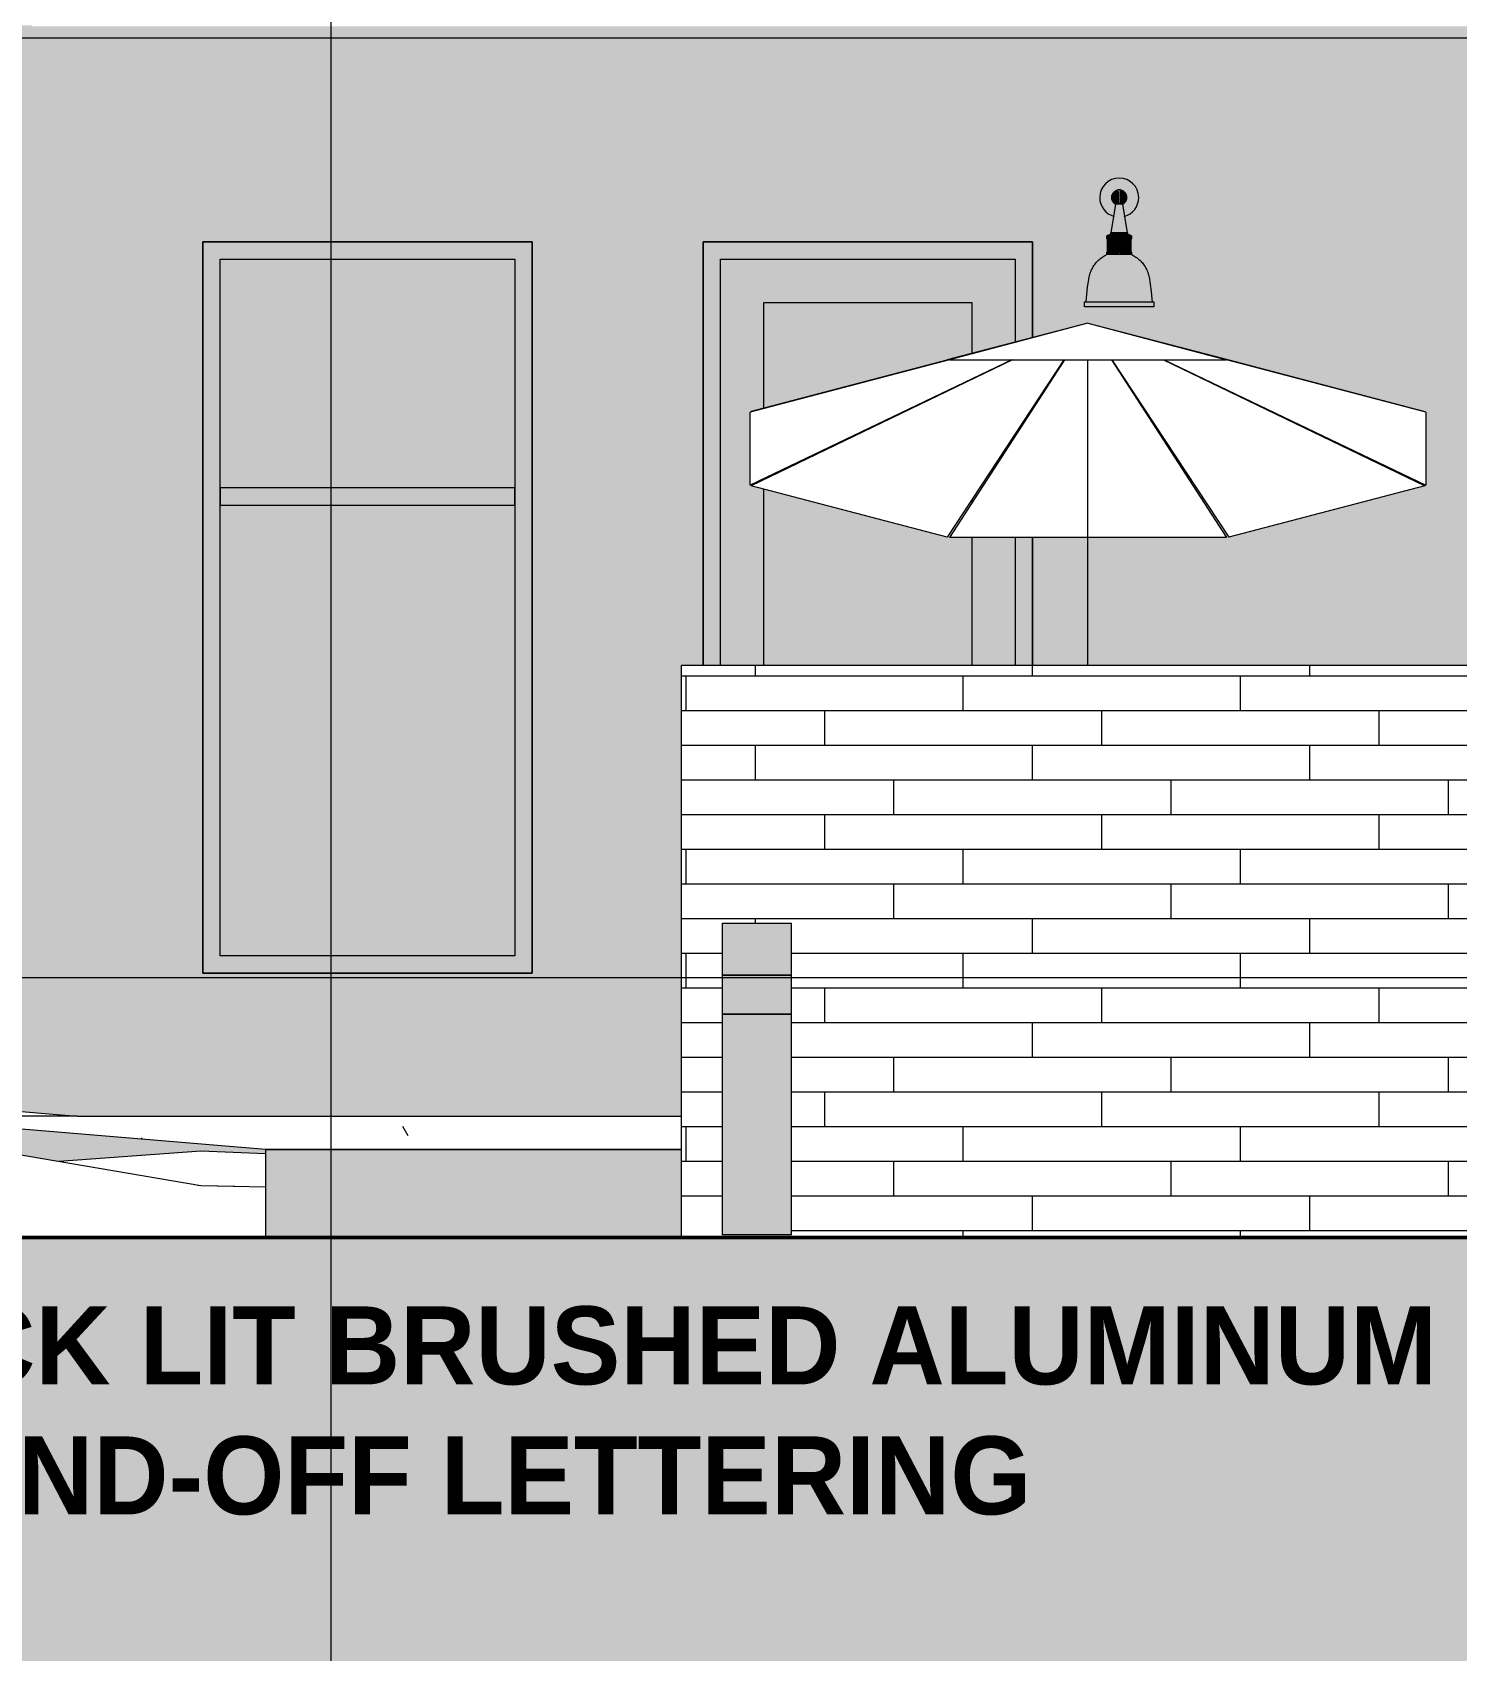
# Model space of a CAD drawing. Header units: inches. Extents: x 1750 to 8392, y -264 to 660.
# Drawn here: x 5916.8 to 6081.2, y -77.7 to 109.1 of the extents above; entities that cross this region are included whole.
import ezdxf

# ---------------------------------------------------------------- set-up
doc = ezdxf.new("R2010")
doc.units = ezdxf.units.IN
doc.header["$MEASUREMENT"] = 0
doc.linetypes.add('Grid Line 1_2_', pattern=[0.875, 0.5, -0.125, 0.125, -0.125])
for name, color, linetype, lineweight in [('0-4', 50, 'Continuous', 5), ('A-CLNG-1', 13, 'Continuous', 5), ('A-CLNG-2', 13, 'Continuous', 9), ('A-FLOR-LEVL-1', 51, 'Grid Line 1_2_', 9), ('A-GLAZ-1', 151, 'Continuous', 9), ('A-WALL-2', 113, 'Continuous', 9), ('A-WALL-PATT-1', 111, 'Continuous', 9), ('C-BLDG-PADS-1', 254, 'Continuous', 5), ('C-BLDG-PADS-2', 7, 'Continuous', 9), ('C-TOPO', 7, 'Continuous', 9), ('C-TOPO-1', 250, 'Continuous', 50), ('E-LITE-EQPM', 33, 'Continuous', 9), ('G-ANNO-SYMB-2', 111, 'Continuous', 9), ('G-ANNO-TEXT', 231, 'Continuous', 9), ('G-IMPT', 8, 'Continuous', 9), ('I-FURN', 30, 'Continuous', 9), ('S-BEAM', 12, 'Continuous', 9)]:
    doc.layers.add(name, color=color, linetype=linetype, lineweight=lineweight)
doc.styles.add('Century Gothic_B', font='GOTHICB.TTF', dxfattribs={"height": 9})
pattern_1 = [(0, (6128.2896, -29.2), (0, 4), []), (90, (6128.29, -29.2), (-8, 8), [4, -28]), (90, (6144.29, -25.2), (-8, 8), [4, -28])]
pattern_2 = [(0, (12, 0), (30.72, 7.68), [1.267, -21.773, 1.267, -21.773, -122.88]), (0, (12, 0), (30.72, 7.68), [-46.08, 1.267, -44.813, 1.267, -21.773, -53.76]), (0, (12, 0), (30.72, 7.68), [-115.2, 1.267, -14.093, 1.267, -37.133]), (120, (23.52, 3.84), (-22.011075, 22.7643004), [1.267, -21.773, 1.267, -21.773, -122.88]), (120, (23.52, 3.84), (-22.011075, 22.7643004), [-46.08, 1.267, -44.813, 1.267, -21.773, -53.76]), (120, (23.52, 3.84), (-22.011075, 22.7643004), [-115.2, 1.267, -14.093, 1.267, -37.133]), (240, (27.36, 19.2), (-8.708925, -30.4443004), [1.267, -21.773, 1.267, -21.773, -122.88]), (240, (27.36, 19.2), (-8.708925, -30.4443004), [-46.08, 1.267, -44.813, 1.267, -21.773, -53.76]), (240, (27.36, 19.2), (-8.708925, -30.4443004), [-115.2, 1.267, -14.093, 1.267, -37.133])]

# ---------------------------------------------------------------- blocks, each defined once
blk = doc.blocks.new('CTR  - Topography_rvt-2-BUILDING ELEVATION - NORTH')
at = {"layer": 'C-BLDG-PADS-1'}
h = blk.add_hatch(color=256, dxfattribs=at)
h.paths.add_polyline_path([(-11084.93, -21.22), (-11068.59, -20), (-11061.11, -20.3), (-11061.11, -19.81), (-11123.99, -14.58), (-11089.66, -20.42)], flags=0)
h.paths.add_polyline_path([(-11171.57, -10.61), (-11286.42, -1.05), (-11286.42, -3.43), (-11200.11, -9), (-11176.01, -10.36)], flags=0)
h.paths.add_polyline_path([(-11298.99, -3.96), (-11295.09, -2), (-11294.42, -2.2), (-11294.42, -0.38), (-11299.01, 0), (-11298.99, -3.95)], flags=0)
blk.add_hatch(color=256, dxfattribs=at).paths.add_polyline_path([(-11033.06, -30), (-11013.11, -30), (-11013.11, -19.84), (-11061.11, -19.84), (-11061.11, -30)], flags=0)
at = {"layer": 'C-TOPO'}
h = blk.add_hatch(dxfattribs=at)
h.set_pattern_fill('FP_53', color=256, style=0, pattern_type=2)
h.set_pattern_definition([(0, (12, 0), (24, 24), [24, -24]), (0, (12, 9), (24, 24), [24, -24]), (0, (12, 18), (24, 24), [24, -24]), (90, (15, 21), (-24, 24), [24, -24]), (90, (24, 21), (-24, 24), [24, -24]), (90, (33, 21), (-24, 24), [24, -24])])
h.paths.add_polyline_path([(-12266.32, -206.56), (-9756.5, -206.56), (-9756.5, -5.97), (-9850.93, -12.8), (-9884.03, -18), (-9993.08, -25.01), (-10043.15, -28.41), (-10085.62, -27.08), (-10085.62, -27.08), (-10090.52, -26.93), (-10093.89, -27.25), (-10098.38, -27.25), (-10127.62, -30), (-10150.81, -29.98), (-10171.39, -29.95), (-10408.3, -27.43), (-10466.25, -27.56), (-10486.95, -27.6), (-10517.54, -27.24), (-10526.34, -27.22), (-10534.89, -27.12), (-10585.35, -27.54), (-10642.59, -27.26), (-10678.15, -26.98), (-10823.04, -29.95), (-10880.28, -30), (-12280.07, -30), (-12280.07, -206.56), (-12266.59, -206.56)], flags=0)
at = {"layer": 'C-BLDG-PADS-2'}
for p, q in [((-11123.99, -14.58), (-11061.11, -19.81)), ((-11061.11, -19.84), (-11013.11, -19.84)), ((-11061.11, -19.84), (-11061.11, -20.3)), ((-11013.11, -19.84), (-11061.11, -19.84)), ((-11061.11, -26.14), (-11061.11, -30)), ((-11013.11, -30), (-11013.11, -27.16))]:
    blk.add_line(p, q, dxfattribs=at)
at = {"layer": 'C-TOPO'}
for p, q in [((-11135.19, -12.67), (-11068.59, -24)), ((-11084.93, -21.22), (-11068.59, -20)), ((-11068.59, -20), (-11061.11, -20.3)), ((-11061.11, -20.3), (-11061.11, -24.17)), ((-11068.93, -23.96), (-11068.59, -24)), ((-11068.59, -24), (-11064.65, -24.1)), ((-11068.59, -24), (-11061.11, -24.17)), ((-11061.11, -24.17), (-11061.11, -26.14)), ((-11081.58, -30), (-11098.84, -30)), ((-11061.83, -30), (-11081.58, -30)), ((-11061.83, -30), (-11033.06, -30)), ((-11033.06, -30), (-10939.4, -30)), ((-10857.56, -30), (-10939.4, -30))]:
    blk.add_line(p, q, dxfattribs=at)
at = {"layer": 'C-TOPO-1'}
for p, q in [((-11081.58, -30), (-11098.84, -30)), ((-11061.83, -30), (-11081.58, -30)), ((-11033.06, -30), (-11061.83, -30)), ((-10939.4, -30), (-11033.06, -30)), ((-10857.56, -30), (-10939.4, -30))]:
    blk.add_line(p, q, dxfattribs=at)
blk = doc.blocks.new('CTR - 1st Phase - Common Walls_rvt-2-BUILDING ELEVATION - NORTH')
at = {"layer": 'A-FLOR-LEVL-1'}
for p, q in [((-12376.81, 0), (-9659.78, 0)), ((-12376.81, -30), (-9659.78, -30))]:
    blk.add_line(p, q, dxfattribs=at)
blk = doc.blocks.new('CTR - 1st Phase -Stairs _ Elevators_rvt-2-BUILDING ELEVATION - NORTH')
at = {"layer": 'A-FLOR-LEVL-1'}
for p, q in [((-12376.81, 0), (-9659.78, 0)), ((-12376.81, -30), (-9659.78, -30))]:
    blk.add_line(p, q, dxfattribs=at)
blk = doc.blocks.new('Outdoor Table01 - 02ZUTB01_dwg-V36-BUILDING ELEVATION - NORTH')
at = {"layer": 'G-IMPT'}
for p, q in [((-12157.79, 75.5), (-12196.68, 65.31)), ((-12157.79, 75.5), (-12174.05, 71.26)), ((-12157.79, 75.5), (-12173.79, 71.29)), ((-12157.79, 75.5), (-12141.79, 71.29)), ((-12157.79, 75.5), (-12118.9, 65.31)), ((-12157.79, 75.5), (-12141.53, 71.26)), ((-12196.79, 65.24), (-12173.79, 71.29)), ((-12166.58, 71.29), (-12196.79, 56.82)), ((-12166.52, 71.29), (-12196.68, 56.75)), ((-12174.05, 71.26), (-12196.68, 65.31)), ((-12160.56, 71.29), (-12174.05, 50.8)), ((-12160.51, 71.29), (-12173.79, 50.77)), ((-12141.79, 71.29), (-12173.79, 71.29)), ((-12157.79, 49.5), (-12157.79, 71.29)), ((-12157.79, 49.5), (-12157.79, 71.29)), ((-12155.07, 71.29), (-12141.79, 50.77)), ((-12155.02, 71.29), (-12141.53, 50.8)), ((-12149.06, 71.29), (-12118.9, 56.75)), ((-12149, 71.29), (-12118.79, 56.82)), ((-12141.79, 71.29), (-12118.79, 65.24)), ((-12118.9, 65.31), (-12141.53, 71.26)), ((-12196.79, 65.24), (-12196.79, 56.82)), ((-12118.79, 56.82), (-12118.79, 65.24)), ((-12196.68, 56.75), (-12174.05, 50.8)), ((-12141.53, 50.8), (-12118.9, 56.75)), ((-12173.79, 50.77), (-12141.79, 50.77)), ((-12157.79, 36), (-12157.79, 49.5)), ((-12157.79, 36), (-12157.79, 49.5))]:
    blk.add_line(p, q, dxfattribs=at)
blk = doc.blocks.new('Outdoor Table01 - Outdoor Table01-2525492-BUILDING ELEVATION - NORTH')
at = {"extrusion": (0, 0, -1), "zscale": -1}
blk.add_blockref('Outdoor Table01 - 02ZUTB01_dwg-V36-BUILDING ELEVATION - NORTH', (22189.58, 0), dxfattribs=at)
blk = doc.blocks.new('_THE_ WINDOW _ DOOR - Window - 1st Floor-V39-BUILDING ELEVATION - NORTH')
at = {"layer": 'A-GLAZ-1'}
h = blk.add_hatch(color=256, dxfattribs=at)
h.paths.add_polyline_path([(-10281.01, 0.5), (-10242.99, 0.5), (-10242.99, 84.88), (-10281.01, 84.88), (-10281.01, 68.53)], flags=0)
h.paths.add_polyline_path([(-10244.99, 2.5), (-10279.01, 2.5), (-10279.01, 82.88), (-10244.99, 82.88), (-10244.99, 68.53)], flags=0)
h = blk.add_hatch(color=256, dxfattribs=at)
h.paths.add_polyline_path([(-10279.01, 2.5), (-10244.99, 2.5), (-10244.99, 54.5), (-10279.01, 54.5), (-10279.01, 36.53)], flags=0)
h.paths.add_polyline_path([(-10271.36, 56.5), (-10244.99, 56.5), (-10244.99, 82.88), (-10279.01, 82.88), (-10279.01, 56.5)], flags=0)
blk.add_hatch(color=256, dxfattribs=at).paths.add_polyline_path([(-10244.99, 54.5), (-10244.99, 56.5), (-10279.01, 56.5), (-10279.01, 54.5), (-10250.64, 54.5)], flags=0)
for p, q in [((-10242.99, 84.88), (-10281.01, 84.88)), ((-10281.01, 84.88), (-10281.01, 0.5)), ((-10242.99, 0.5), (-10242.99, 84.88)), ((-10279.01, 2.5), (-10279.01, 82.88)), ((-10279.01, 82.88), (-10244.99, 82.88)), ((-10244.99, 82.88), (-10244.99, 2.5)), ((-10279.01, 56.5), (-10279.01, 54.5)), ((-10244.99, 56.5), (-10279.01, 56.5)), ((-10244.99, 54.5), (-10244.99, 56.5)), ((-10279.01, 54.5), (-10244.99, 54.5)), ((-10244.99, 2.5), (-10279.01, 2.5)), ((-10281.01, 0.5), (-10242.99, 0.5))]:
    blk.add_line(p, q, dxfattribs=at)
blk = doc.blocks.new('Pathway_Cooper_McGraw-Edison _BSC-BRC_Round - Pathway_Cooper_McGraw-Edison _BSC-BRC_Round-V48-BUILDING ELEVATION - NORTH')
at = {"layer": 'E-LITE-EQPM'}
for points in [[(-12122.18, 0.28), (-12121.15, 0.28), (-12121.15, 6.28), (-12125.15, 6.28), (-12125.15, 0.28), (-12122.35, 0.28)], [(-12120.11, 0.28), (-12117.15, 0.28), (-12117.15, 6.28), (-12121.15, 6.28), (-12121.15, 0.28)], [(-12125.15, -4.22), (-12121.15, -4.22), (-12121.15, 0.28), (-12125.15, 0.28), (-12125.15, -0.24)], [(-12117.68, -4.22), (-12117.15, -4.22), (-12117.15, 0.28), (-12121.15, 0.28), (-12121.15, -4.22), (-12118.32, -4.22)], [(-12125.15, -29.72), (-12121.15, -29.72), (-12121.15, -4.22), (-12125.15, -4.22), (-12125.15, -23.17)], [(-12117.15, -29.72), (-12117.15, -4.22), (-12121.15, -4.22), (-12121.15, -29.72), (-12117.28, -29.72)]]:
    blk.add_hatch(color=256, dxfattribs=at).paths.add_polyline_path(points, flags=0)
for p, q in [((-12125.15, 6.28), (-12125.15, 0.28)), ((-12125.15, 6.28), (-12121.15, 6.28)), ((-12121.15, 6.28), (-12117.15, 6.28)), ((-12117.15, 0.28), (-12117.15, 6.28)), ((-12121.15, 0.28), (-12125.15, 0.28)), ((-12125.15, 0.28), (-12125.15, -4.22)), ((-12125.15, 0.28), (-12121.15, 0.28)), ((-12117.15, 0.28), (-12121.15, 0.28)), ((-12121.15, 0.28), (-12117.15, 0.28)), ((-12117.15, -4.22), (-12117.15, 0.28)), ((-12121.15, -4.22), (-12125.15, -4.22)), ((-12125.15, -4.22), (-12125.15, -29.72)), ((-12125.15, -4.22), (-12121.15, -4.22)), ((-12117.15, -4.22), (-12121.15, -4.22)), ((-12121.15, -4.22), (-12117.15, -4.22)), ((-12117.15, -29.72), (-12117.15, -4.22)), ((-12121.15, -29.72), (-12125.15, -29.72)), ((-12117.15, -29.72), (-12121.15, -29.72))]:
    blk.add_line(p, q, dxfattribs=at)
blk = doc.blocks.new('VISA-OW2400-02-SASS - OW2400-L30K-MVOLT-2031435-BUILDING ELEVATION - NORTH')
at = {"layer": 'E-LITE-EQPM'}
h = blk.add_hatch(color=256, dxfattribs=at)
h.paths.add_polyline_path([(-10214.5, 90.79), (-10214.37, 90.73), (-10214.34, 90.77), (-10214.5, 90.79)], flags=0)
h.paths.add_polyline_path([(-10214.99, 87.83), (-10214.79, 89.24), (-10215.13, 89.55), (-10215.17, 89.68), (-10215.19, 89.69), (-10215.24, 90.05), (-10215.14, 90.32), (-10215.13, 90.38), (-10215.12, 90.44), (-10214.82, 90.73), (-10214.72, 90.75), (-10214.56, 90.84), (-10214.55, 90.79), (-10214.5, 90.79), (-10214.44, 90.84), (-10214.39, 90.79), (-10214.31, 90.85), (-10214.1, 90.75), (-10214.15, 90.83), (-10213.97, 90.72), (-10213.85, 90.65), (-10213.69, 90.46), (-10213.58, 90.19), (-10213.57, 90.02), (-10213.64, 89.66), (-10213.69, 89.63), (-10213.79, 89.41), (-10213.86, 89.35), (-10214.04, 89.22), (-10213.81, 87.83), (-10213.28, 88.05), (-10212.81, 88.41), (-10212.42, 88.96), (-10212.23, 89.42), (-10212.15, 90), (-10212.23, 90.58), (-10212.45, 91.13), (-10212.81, 91.59), (-10213.28, 91.95), (-10213.82, 92.17), (-10214.4, 92.25), (-10214.98, 92.17), (-10215.53, 91.95), (-10215.99, 91.59), (-10216.35, 91.13), (-10216.58, 90.53), (-10216.65, 90), (-10216.58, 89.42), (-10216.35, 88.88), (-10215.99, 88.41), (-10215.53, 88.05), (-10215.13, 87.89)], flags=0)
h = blk.add_hatch(color=256, dxfattribs=at)
h.paths.add_polyline_path([(-10214.4, 89.22), (-10214.42, 90.72), (-10214.56, 90.79), (-10214.59, 90.79), (-10214.6, 90.84), (-10214.71, 90.79), (-10214.75, 90.79), (-10215.14, 90.41), (-10215.14, 90.32), (-10215.21, 90.2), (-10215.23, 89.97), (-10215.17, 89.68), (-10215.13, 89.65), (-10215.13, 89.54), (-10214.77, 89.22), (-10214.48, 89.22)], flags=0)
h.paths.add_polyline_path([(-10214.4, 90.77), (-10214.48, 90.84), (-10214.5, 90.79), (-10214.4, 90.77)], flags=0)
for points in [[(-10214.12, 89.22), (-10214.04, 89.22), (-10213.72, 89.53), (-10213.67, 89.67), (-10213.63, 89.67), (-10213.57, 89.82), (-10213.57, 90.02), (-10213.58, 90.19), (-10213.69, 90.46), (-10213.85, 90.65), (-10214.07, 90.8), (-10214.13, 90.79), (-10214.15, 90.75), (-10214.36, 90.84), (-10214.4, 90.77), (-10214.31, 90.77), (-10214.4, 90.67), (-10214.4, 89.22), (-10214.13, 89.22)], [(-10214.83, 85.93), (-10214.4, 85.93), (-10214.4, 89.22), (-10214.77, 89.22), (-10215.27, 85.93), (-10214.88, 85.93)], [(-10213.82, 85.93), (-10213.5, 85.93), (-10214.07, 89.22), (-10214.4, 89.22), (-10214.4, 85.93), (-10213.85, 85.93)], [(-10215.29, 85.74), (-10215.18, 85.72), (-10215.19, 85.7), (-10214.98, 85.72), (-10214.75, 85.72), (-10214.56, 85.7), (-10214.4, 85.73), (-10214.4, 85.93), (-10215.3, 85.93), (-10215.35, 85.82), (-10215.27, 85.81)], [(-10213.93, 85.7), (-10213.68, 85.72), (-10213.57, 85.73), (-10213.5, 85.74), (-10213.51, 85.77), (-10213.5, 85.8), (-10213.45, 85.8), (-10213.41, 85.8), (-10213.5, 85.93), (-10214.4, 85.93), (-10214.4, 85.7), (-10214.04, 85.71), (-10213.93, 85.7)], [(-10214.73, 85.29), (-10214.4, 85.29), (-10214.4, 85.54), (-10215.85, 85.54), (-10215.85, 85.29), (-10214.75, 85.29)], [(-10215.69, 83.72), (-10214.4, 83.72), (-10214.4, 85.22), (-10215.78, 85.22), (-10215.75, 83.72)], [(-10214.75, 85.54), (-10214.4, 85.54), (-10214.4, 85.65), (-10214.4, 85.67), (-10214.4, 85.7), (-10215.4, 85.67), (-10215.4, 85.65), (-10215.69, 85.62), (-10215.75, 85.54), (-10214.76, 85.54)], [(-10215.6, 85.22), (-10214.4, 85.22), (-10214.4, 85.29), (-10215.66, 85.29)], [(-10213.05, 85.54), (-10213.15, 85.64), (-10214.4, 85.7), (-10214.4, 85.67), (-10214.4, 85.65), (-10214.4, 85.54), (-10213.11, 85.54)], [(-10213.46, 85.29), (-10212.95, 85.29), (-10212.95, 85.54), (-10214.4, 85.54), (-10214.39, 85.29), (-10213.47, 85.29)], [(-10213.97, 85.22), (-10213.21, 85.22), (-10213.15, 85.29), (-10214.4, 85.29), (-10214.4, 85.22), (-10214.04, 85.22)], [(-10213.02, 83.72), (-10213.02, 85.22), (-10214.4, 85.22), (-10214.4, 83.72), (-10213.05, 83.72)], [(-10215.34, 80.85), (-10214.4, 80.85), (-10214.4, 83.41), (-10215.85, 83.41), (-10216.74, 82.8), (-10217.45, 81.93), (-10217.8, 80.85), (-10215.58, 80.85)], [(-10215.85, 83.41), (-10214.4, 83.41), (-10214.42, 83.66), (-10215.85, 83.66)], [(-10214.75, 83.66), (-10214.4, 83.67), (-10214.4, 83.72), (-10215.6, 83.72), (-10215.61, 83.66), (-10214.76, 83.66)], [(-10214.06, 83.66), (-10213.15, 83.66), (-10213.21, 83.72), (-10214.4, 83.72), (-10214.4, 83.66), (-10214.1, 83.66)], [(-10213.01, 83.41), (-10212.95, 83.41), (-10212.95, 83.66), (-10214.4, 83.66), (-10214.4, 83.41), (-10213.05, 83.41)], [(-10213.47, 80.85), (-10211, 80.85), (-10211.41, 82.01), (-10212.21, 82.91), (-10213.01, 83.41), (-10214.4, 83.41), (-10214.4, 80.85), (-10213.66, 80.85)], [(-10215.79, 77.98), (-10214.4, 77.98), (-10214.4, 80.85), (-10217.8, 80.85), (-10218.09, 79.24), (-10218.14, 78.7), (-10218.15, 77.98), (-10216.85, 77.98)], [(-10213.32, 77.98), (-10210.65, 77.98), (-10210.68, 78.79), (-10210.76, 79.6), (-10211, 80.85), (-10214.4, 80.85), (-10214.4, 77.98), (-10213.38, 77.98)], [(-10218.4, 77.38), (-10214.4, 77.38), (-10214.4, 77.98), (-10218.4, 77.98)], [(-10210.89, 77.38), (-10210.41, 77.38), (-10210.41, 77.98), (-10214.4, 77.98), (-10214.4, 77.38), (-10210.97, 77.38)]]:
    blk.add_hatch(color=256, dxfattribs=at).paths.add_polyline_path(points, flags=0)
for p, q in [((-10214.83, 89.22), (-10215.35, 85.93)), ((-10214.4, 89.22), (-10214.77, 89.22)), ((-10214.04, 89.22), (-10214.4, 89.22)), ((-10213.46, 85.93), (-10213.98, 89.22)), ((-10214.4, 85.93), (-10215.3, 85.93)), ((-10213.5, 85.93), (-10214.4, 85.93)), ((-10215.85, 85.54), (-10215.85, 85.29)), ((-10214.4, 85.54), (-10215.85, 85.54)), ((-10215.85, 85.29), (-10215.78, 85.22)), ((-10214.4, 85.29), (-10215.85, 85.29)), ((-10215.78, 85.22), (-10215.78, 83.72)), ((-10214.4, 85.22), (-10215.78, 85.22)), ((-10214.4, 85.7), (-10215.52, 85.7)), ((-10215.35, 85.7), (-10215.09, 85.7)), ((-10213.29, 85.7), (-10214.4, 85.7)), ((-10212.95, 85.54), (-10214.4, 85.54)), ((-10212.95, 85.29), (-10214.4, 85.29)), ((-10213.02, 85.22), (-10214.4, 85.22)), ((-10213.71, 85.7), (-10213.29, 85.7)), ((-10213.02, 85.22), (-10212.95, 85.29)), ((-10213.02, 83.72), (-10213.02, 85.22)), ((-10212.95, 85.29), (-10212.95, 85.54)), ((-10215.78, 83.72), (-10215.85, 83.66)), ((-10215.85, 83.66), (-10215.85, 83.41)), ((-10214.4, 83.66), (-10215.85, 83.66)), ((-10214.4, 83.41), (-10215.85, 83.41)), ((-10214.4, 83.72), (-10215.78, 83.72)), ((-10213.02, 83.72), (-10214.4, 83.72)), ((-10212.95, 83.66), (-10214.4, 83.66)), ((-10212.95, 83.41), (-10214.4, 83.41)), ((-10212.95, 83.66), (-10213.02, 83.72)), ((-10212.95, 83.41), (-10212.95, 83.66)), ((-10218.46, 77.98), (-10218.46, 77.38)), ((-10218.4, 77.98), (-10214.4, 77.98)), ((-10214.4, 77.38), (-10218.4, 77.38)), ((-10214.4, 77.98), (-10210.41, 77.98)), ((-10210.41, 77.38), (-10214.4, 77.38)), ((-10210.35, 77.38), (-10210.35, 77.98))]:
    blk.add_line(p, q, dxfattribs=at)
at = {"layer": 'E-LITE-EQPM', "flags": 128}
for points in [[(-10214.83, 89.22), (-10214.86, 89.24), (-10214.89, 89.26), (-10214.91, 89.29), (-10214.94, 89.31), (-10214.97, 89.34), (-10215, 89.36), (-10215.02, 89.39), (-10215.05, 89.42), (-10215.07, 89.45), (-10215.09, 89.48), (-10215.11, 89.51), (-10215.13, 89.54), (-10215.15, 89.57), (-10215.16, 89.6), (-10215.18, 89.64), (-10215.19, 89.67), (-10215.2, 89.71), (-10215.22, 89.74), (-10215.23, 89.78), (-10215.23, 89.81), (-10215.24, 89.85), (-10215.25, 89.89), (-10215.25, 89.92), (-10215.25, 89.96), (-10215.25, 90), (-10215.25, 90.03), (-10215.25, 90.07), (-10215.25, 90.11), (-10215.24, 90.14), (-10215.24, 90.18), (-10215.23, 90.22), (-10215.22, 90.25), (-10215.21, 90.29), (-10215.2, 90.32), (-10215.18, 90.36), (-10215.17, 90.39), (-10215.15, 90.42), (-10215.13, 90.46), (-10215.12, 90.49), (-10215.1, 90.52), (-10215.07, 90.55), (-10215.05, 90.58), (-10215.03, 90.61), (-10215, 90.63), (-10214.98, 90.66), (-10214.95, 90.68), (-10214.92, 90.71), (-10214.89, 90.73), (-10214.86, 90.75), (-10214.83, 90.77), (-10214.8, 90.79), (-10214.77, 90.81), (-10214.74, 90.83), (-10214.7, 90.84), (-10214.67, 90.86), (-10214.64, 90.87), (-10214.6, 90.88), (-10214.56, 90.89), (-10214.53, 90.9), (-10214.49, 90.91), (-10214.46, 90.91), (-10214.42, 90.92), (-10214.4, 90.92)], [(-10214.4, 90.92), (-10214.37, 90.92), (-10214.33, 90.91), (-10214.29, 90.91), (-10214.26, 90.9), (-10214.22, 90.89), (-10214.19, 90.88), (-10214.15, 90.87), (-10214.12, 90.85), (-10214.08, 90.84), (-10214.05, 90.82), (-10214.02, 90.8), (-10213.99, 90.78), (-10213.95, 90.76), (-10213.92, 90.74), (-10213.9, 90.72), (-10213.87, 90.7), (-10213.84, 90.67), (-10213.81, 90.65), (-10213.79, 90.62), (-10213.76, 90.59), (-10213.74, 90.56), (-10213.72, 90.53), (-10213.7, 90.5), (-10213.68, 90.47), (-10213.66, 90.44), (-10213.64, 90.41), (-10213.63, 90.37), (-10213.61, 90.34), (-10213.6, 90.3), (-10213.59, 90.27), (-10213.58, 90.23), (-10213.57, 90.2), (-10213.56, 90.16), (-10213.56, 90.12), (-10213.55, 90.09), (-10213.55, 90.05), (-10213.55, 90.01), (-10213.55, 89.98), (-10213.55, 89.94), (-10213.56, 89.9), (-10213.56, 89.87), (-10213.57, 89.83), (-10213.57, 89.79), (-10213.58, 89.76), (-10213.59, 89.72), (-10213.61, 89.69), (-10213.62, 89.65), (-10213.63, 89.62), (-10213.65, 89.59), (-10213.67, 89.55), (-10213.68, 89.52), (-10213.7, 89.49), (-10213.73, 89.46), (-10213.75, 89.43), (-10213.77, 89.4), (-10213.8, 89.38), (-10213.82, 89.35), (-10213.85, 89.32), (-10213.88, 89.3), (-10213.9, 89.28), (-10213.93, 89.25), (-10213.96, 89.23), (-10213.98, 89.22)], [(-10215.57, 85.7), (-10215.56, 85.7), (-10215.55, 85.7), (-10215.55, 85.7), (-10215.54, 85.71), (-10215.53, 85.71), (-10215.52, 85.71), (-10215.51, 85.71), (-10215.5, 85.71), (-10215.49, 85.72), (-10215.48, 85.72), (-10215.48, 85.72), (-10215.47, 85.73), (-10215.46, 85.73), (-10215.45, 85.74), (-10215.45, 85.74), (-10215.44, 85.75), (-10215.43, 85.75), (-10215.42, 85.76), (-10215.42, 85.76), (-10215.41, 85.77), (-10215.4, 85.78), (-10215.4, 85.78), (-10215.39, 85.79), (-10215.39, 85.8), (-10215.38, 85.81), (-10215.38, 85.81), (-10215.37, 85.82), (-10215.37, 85.83), (-10215.37, 85.84), (-10215.36, 85.85), (-10215.36, 85.85), (-10215.36, 85.86), (-10215.35, 85.87), (-10215.35, 85.88), (-10215.35, 85.89), (-10215.35, 85.9), (-10215.35, 85.91), (-10215.35, 85.92), (-10215.35, 85.93), (-10215.35, 85.93)], [(-10213.46, 85.93), (-10213.46, 85.92), (-10213.46, 85.91), (-10213.46, 85.9), (-10213.45, 85.89), (-10213.45, 85.88), (-10213.45, 85.87), (-10213.45, 85.87), (-10213.45, 85.86), (-10213.44, 85.85), (-10213.44, 85.84), (-10213.44, 85.83), (-10213.43, 85.82), (-10213.43, 85.82), (-10213.42, 85.81), (-10213.42, 85.8), (-10213.41, 85.79), (-10213.41, 85.79), (-10213.4, 85.78), (-10213.39, 85.77), (-10213.39, 85.77), (-10213.38, 85.76), (-10213.37, 85.75), (-10213.37, 85.75), (-10213.36, 85.74), (-10213.35, 85.74), (-10213.35, 85.73), (-10213.34, 85.73), (-10213.33, 85.72), (-10213.32, 85.72), (-10213.31, 85.72), (-10213.3, 85.71), (-10213.3, 85.71), (-10213.29, 85.71), (-10213.28, 85.71), (-10213.27, 85.71), (-10213.26, 85.7), (-10213.25, 85.7), (-10213.24, 85.7), (-10213.23, 85.7), (-10213.23, 85.7)], [(-10215.85, 85.54), (-10215.84, 85.56), (-10215.83, 85.57), (-10215.81, 85.58), (-10215.8, 85.59), (-10215.79, 85.61), (-10215.77, 85.62), (-10215.76, 85.63), (-10215.74, 85.64), (-10215.73, 85.65), (-10215.71, 85.66), (-10215.7, 85.66), (-10215.68, 85.67), (-10215.66, 85.68), (-10215.64, 85.68), (-10215.63, 85.69), (-10215.61, 85.69), (-10215.59, 85.7), (-10215.57, 85.7), (-10215.57, 85.7)], [(-10213.23, 85.7), (-10213.21, 85.7), (-10213.2, 85.69), (-10213.18, 85.69), (-10213.16, 85.68), (-10213.14, 85.68), (-10213.13, 85.67), (-10213.11, 85.66), (-10213.09, 85.66), (-10213.08, 85.65), (-10213.06, 85.64), (-10213.05, 85.63), (-10213.03, 85.62), (-10213.02, 85.61), (-10213, 85.59), (-10212.99, 85.58), (-10212.98, 85.57), (-10212.97, 85.56), (-10212.95, 85.54), (-10212.95, 85.54)], [(-10217.85, 80.85), (-10217.82, 80.99), (-10217.79, 81.12), (-10217.75, 81.26), (-10217.7, 81.4), (-10217.65, 81.53), (-10217.59, 81.66), (-10217.53, 81.79), (-10217.46, 81.91), (-10217.39, 82.04), (-10217.31, 82.16), (-10217.23, 82.28), (-10217.14, 82.39), (-10217.05, 82.5), (-10216.95, 82.61), (-10216.85, 82.71), (-10216.75, 82.81), (-10216.64, 82.9), (-10216.53, 82.99), (-10216.42, 83.08), (-10216.3, 83.16), (-10216.18, 83.23), (-10216.05, 83.3), (-10215.93, 83.37), (-10215.85, 83.41)], [(-10212.95, 83.41), (-10212.82, 83.34), (-10212.7, 83.28), (-10212.58, 83.2), (-10212.46, 83.12), (-10212.34, 83.04), (-10212.23, 82.95), (-10212.12, 82.86), (-10212.01, 82.77), (-10211.91, 82.67), (-10211.81, 82.56), (-10211.72, 82.45), (-10211.63, 82.34), (-10211.54, 82.23), (-10211.46, 82.11), (-10211.39, 81.99), (-10211.32, 81.86), (-10211.25, 81.74), (-10211.19, 81.61), (-10211.14, 81.47), (-10211.09, 81.34), (-10211.04, 81.2), (-10211, 81.07), (-10210.97, 80.93), (-10210.95, 80.85)], [(-10218.21, 77.98), (-10218.14, 78.83), (-10218.04, 79.68), (-10217.91, 80.52), (-10217.85, 80.85)], [(-10210.95, 80.85), (-10210.81, 80), (-10210.69, 79.16), (-10210.62, 78.3), (-10210.6, 77.98)]]:
    blk.add_lwpolyline(points, dxfattribs=at)
at = {"layer": 'E-LITE-EQPM'}
for start, end in [(360, 180), (180, 254.7454), (285.2546, 360)]:
    blk.add_arc((-10214.4, 90), 2.25, start, end, dxfattribs=at)
blk = doc.blocks.new('_THE_ WINDOW _ DOOR - Door - 1st Floor-V50-BUILDING ELEVATION - NORTH')
at = {"layer": 'A-GLAZ-1'}
h = blk.add_hatch(color=256, dxfattribs=at)
h.paths.add_polyline_path([(-11010.61, 36), (-11008.61, 36), (-11008.61, 82.88), (-10974.59, 82.88), (-10974.59, 73.31), (-10972.59, 73.83), (-10972.59, 84.88), (-11010.61, 84.88), (-11010.61, 68.53)], flags=0)
h.paths.add_polyline_path([(-10974.59, 36), (-10972.59, 36), (-10972.59, 50.77), (-10974.59, 50.77), (-10974.59, 45.61)], flags=0)
h.paths.add_polyline_path([(-10974.59, 62.52), (-10972.59, 65.61), (-10972.59, 65.78), (-10974.59, 62.74)], flags=0)
h = blk.add_hatch(color=256, dxfattribs=at)
h.paths.add_polyline_path([(-11008.61, 36), (-11003.61, 36), (-11003.61, 56.36), (-11005.08, 56.75), (-11003.61, 57.46), (-11003.61, 57.57), (-11005.19, 56.82), (-11005.19, 65.24), (-11003.61, 65.69), (-11003.61, 77.88), (-10979.59, 77.88), (-10979.59, 72.01), (-10974.59, 73.31), (-10974.59, 82.88), (-11008.61, 82.88), (-11008.61, 68.53)], flags=0)
h.paths.add_polyline_path([(-10977.7, 36), (-10974.59, 36), (-10974.59, 50.77), (-10979.59, 50.77), (-10979.59, 36), (-10978.85, 36)], flags=0)
h.paths.add_polyline_path([(-10979.59, 54.79), (-10974.59, 62.52), (-10974.59, 62.74), (-10979.59, 55.15)], flags=0)
h = blk.add_hatch(color=256, dxfattribs=at)
h.paths.add_polyline_path([(-10979.59, 36), (-10979.59, 50.77), (-10982.17, 50.8), (-10979.59, 54.79), (-10979.59, 55.15), (-10982.45, 50.8), (-11003.61, 56.36), (-11003.61, 36), (-10982.19, 36)], flags=0)
h.paths.add_polyline_path([(-11003.61, 57.46), (-10980.74, 68.53), (-11003.61, 57.57)], flags=0)
h.paths.add_polyline_path([(-11003.61, 65.69), (-10979.59, 72.01), (-10979.59, 77.88), (-11003.61, 77.88), (-11003.61, 65.75)], flags=0)
for p, q in [((-10972.59, 84.88), (-11010.61, 84.88)), ((-11010.61, 84.88), (-11010.61, 36)), ((-10972.59, 73.83), (-10972.59, 84.88)), ((-11008.61, 36), (-11008.61, 82.88)), ((-11008.61, 82.88), (-10974.59, 82.88)), ((-10974.59, 82.88), (-10974.59, 73.31)), ((-11003.61, 65.65), (-11003.61, 77.88)), ((-11003.61, 77.88), (-10979.59, 77.88)), ((-10979.59, 77.88), (-10979.59, 72.01)), ((-10972.59, 65.61), (-10972.59, 65.78)), ((-10974.59, 62.74), (-10974.59, 62.52)), ((-11003.61, 57.46), (-11003.61, 57.57)), ((-11003.61, 36), (-11003.61, 56.36)), ((-10979.59, 55.15), (-10979.59, 54.79)), ((-10979.59, 50.77), (-10979.59, 36)), ((-10974.59, 50.77), (-10974.59, 36)), ((-10972.59, 36), (-10972.59, 50.77))]:
    blk.add_line(p, q, dxfattribs=at)
blk = doc.blocks.new('Inverted Tee Beam - 24IT 40_32-2543530-BUILDING ELEVATION - NORTH')
at = {"layer": 'S-BEAM'}
h = blk.add_hatch(dxfattribs=at)
h.set_pattern_fill('FP_82', color=256, style=0, pattern_type=2)
h.set_pattern_definition(pattern_2)
h.paths.add_polyline_path([(-11091.28, -16), (-11082.88, -16), (-11094.89, -15), (-11118.9, -15), (-11106.89, -16), (-11097.15, -16)], flags=0)
h = blk.add_hatch(dxfattribs=at)
h.set_pattern_fill('FP_82', color=256, style=0, pattern_type=2)
h.set_pattern_definition(pattern_2)
h.paths.add_polyline_path([(-11013.11, -19.84), (-11013.11, -16), (-11106.89, -16), (-11061.11, -19.84), (-11018.28, -19.84)], flags=0)
blk.add_line((-11082.88, -16), (-11106.89, -16), dxfattribs=at)

msp = doc.modelspace()

# ---------------------------------------------------------------- hatches: boundary and pattern name
at = {"layer": 'A-CLNG-1'}
msp.add_hatch(color=256, dxfattribs=at).paths.add_polyline_path([(7011.7967, 108.375), (7024.4392, 108.375), (7024.4392, 109.75), (6656.5642, 109.75), (6656.5642, 109.875), (6646.8142, 109.875), (6646.8142, 109.75), (6646.6892, 109.75), (6646.6884, 109.75), (6234.2267, 109.75), (6234.2267, 109.875), (6224.4767, 109.8527), (6224.4767, 109.75), (5916.7767, 109.75), (5916.7767, 109.875), (5907.0267, 109.8321), (5907.0267, 109.75), (5571.2392, 109.75), (5571.2392, 108.375), (6995.7892, 108.375)], flags=0)
at = {"layer": 'A-WALL-PATT-1'}
h = msp.add_hatch(dxfattribs=at)
h.set_pattern_fill('FP_67', color=256, style=0, pattern_type=2)
h.set_pattern_definition([(0, (5577.8896, -29.2), (0, 4), []), (90, (5577.89, -29.2), (-8, 8), [4, -28]), (90, (5593.89, -25.2), (-8, 8), [4, -28])])
h.paths.add_polyline_path([(6038.6892, 75.5), (6065.4557, 68.4979), (6040.8114, 74.9438)], flags=0)
h.paths.add_polyline_path([(5991.7642, -16), (5991.7642, 36), (5994.2642, 36), (5994.2642, 84.875), (6032.2892, 84.875), (6032.2892, 73.832), (6038.6892, 75.5), (6077.6892, 65.2384), (6077.6892, 56.8187), (6053.1476, 68.5291), (6077.5801, 56.7493), (6054.9527, 50.7957), (6041.4126, 71.2901), (6054.6892, 50.767), (6032.2892, 50.767), (6032.2892, 36), (6109.0892, 36), (6109.0892, 84.875), (6147.1142, 84.875), (6147.1142, 0.5), (6130.4142, 0.5), (6130.4142, -0.75), (6181.5876, -0.7106), (6184.3892, -0.2429), (6184.3559, 10.5729), (6184.2397, 10.7422), (6184.1648, 10.9444), (6184.1392, 11.3823), (6184.1648, 35.3785), (6184.2397, 35.5807), (6184.3589, 35.7544), (6184.5142, 35.8877), (6184.6951, 35.9714), (6184.8892, 36), (6185.0833, 35.9714), (6185.2642, 35.8877), (6185.4196, 35.7544), (6185.5387, 35.5807), (6185.6137, 35.3785), (6185.6392, 35.1615), (6185.6137, 10.9444), (6185.5387, 10.7422), (6185.3892, 10.4645), (6185.3892, -0.0826), (6185.8892, 0), (6781.0896, 0), (6781.3804, -0.75), (6781.5892, -0.7178), (6781.5559, 10.5729), (6781.4397, 10.7422), (6781.3648, 10.9444), (6781.3392, 11.3785), (6781.3648, 35.3785), (6781.4397, 35.5807), (6781.5589, 35.7544), (6781.7142, 35.8877), (6781.8951, 35.9714), (6782.0892, 36), (6782.2833, 35.9714), (6782.4642, 35.8877), (6782.6196, 35.7544), (6782.7387, 35.5807), (6782.8137, 35.3785), (6782.8392, 35.1615), (6782.8137, 10.9444), (6782.7387, 10.7422), (6782.5892, 10.4588), (6782.5892, -0.75), (6836.5642, -0.75), (6836.5642, 0.5), (6800.4767, 0.5), (6800.4767, 84.875), (6838.5017, 84.875), (6838.5017, 36), (6838.8767, 36), (6838.8767, 84.875), (6876.9017, 84.875), (6876.9017, 36), (6915.4892, 36), (6915.4892, 84.875), (6953.5142, 84.875), (6953.5142, 70.3901), (6973.0892, 75.5), (6995.7892, 69.5678), (6995.7892, 108.375), (5577.8892, 108.375), (5577.8892, -0.5521), (5704.3892, -0.5521), (5704.3892, 0), (5609.8892, 0), (5609.8892, 93), (5840.2892, 93), (5840.2892, 0), (5718.4591, 0), (5718.4591, -1.0489), (5753.8945, -4), (5777.9097, -4), (5922.0005, -16), (5986.5939, -16)], flags=0)
h.paths.add_polyline_path([(5705.8642, 0), (5710.4591, -0.3827), (5710.4591, 0)], flags=0)
h.paths.add_polyline_path([(5705.3892, -0.5521), (5705.8642, -0.5521), (5705.8642, 0), (5705.3892, 0), (5705.3892, -0.3011)], flags=0)
h.paths.add_polyline_path([(5974.5392, 0.5), (5936.5142, 0.5), (5936.5142, 84.875), (5974.5392, 84.875), (5974.5392, 22.6811)], flags=0)
h.paths.add_polyline_path([(6188.6771, 0.5), (6185.8892, 0.5), (6185.8892, 84.875), (6223.9142, 84.875), (6223.9142, 0.5), (6193.606, 0.5)], flags=0)
h.paths.add_polyline_path([(6339.6767, 0.5), (6339.6767, 84.875), (6377.7017, 84.875), (6377.7017, 0.5), (6365.9213, 0.5)], flags=0)
h.paths.add_polyline_path([(6378.0767, 0.5), (6378.0767, 84.875), (6416.1017, 84.875), (6416.1017, 0.5), (6380.9027, 0.5)], flags=0)
h.paths.add_polyline_path([(6493.0892, 0.5), (6493.0892, 84.875), (6531.1142, 84.875), (6531.1142, 0.5), (6495.0892, 0.5)], flags=0)
h.paths.add_polyline_path([(6761.8892, 0.5), (6723.8642, 0.5), (6723.8642, 84.875), (6761.8892, 84.875), (6761.8892, 68.5291)], flags=0)
h.paths.add_polyline_path([(6569.8892, 0.5), (6531.8642, 0.5), (6531.8642, 84.875), (6569.8892, 84.875), (6569.8892, 22.6811)], flags=0)
h.paths.add_polyline_path([(6230.2517, 8), (6230.2517, 53), (6259.2517, 53), (6259.2517, 8), (6230.8142, 8)], flags=0)
h.paths.add_polyline_path([(6613.2517, 8), (6613.2517, 53), (6642.2517, 53), (6642.2517, 8), (6613.8142, 8)], flags=0)
h.paths.add_polyline_path([(6995.7892, 36), (6995.7892, 52.4892), (6989.3527, 50.7957), (6975.8126, 71.2901), (6989.0892, 50.767), (6957.1078, 50.7957), (6970.3178, 71.2901), (6956.8258, 50.7957), (6953.5142, 51.667), (6953.5142, 36), (6992.0812, 36)], flags=0)
h.paths.add_polyline_path([(6995.7892, 64.5555), (6995.7892, 64.6265), (6987.5476, 68.5291), (6994.2291, 65.3077)], flags=0)
h.paths.add_polyline_path([(6032.2892, 65.6068), (6035.8825, 71.2366), (6032.2892, 65.7783)], flags=0)
h.paths.add_polyline_path([(6953.5142, 66.0622), (6958.5365, 68.5291), (6953.5142, 66.1234)], flags=0)
h.paths.add_polyline_path([(6995.7892, 69.5272), (6995.7892, 69.5509), (6992.0812, 70.5029)], flags=0)
h.paths.add_polyline_path([(6042.7625, 85.7022), (6042.3919, 85.7165), (6042.5644, 85.7022), (6042.7613, 85.7022)], flags=0)
h.paths.add_polyline_path([(6039.0083, 77.384), (6038.2942, 77.384), (6038.2942, 77.9781), (6038.5407, 78.0069), (6038.5967, 79.2383), (6038.6124, 79.4177), (6038.8916, 80.8452), (6039.3014, 82.0113), (6040.073, 82.8954), (6040.8401, 83.4062), (6040.8401, 83.6562), (6041.0343, 83.6562), (6041.0928, 83.7238), (6040.9077, 83.7238), (6040.9372, 85.2238), (6041.0928, 85.2238), (6041.0002, 85.2913), (6040.8401, 85.2913), (6040.8401, 85.5413), (6040.9372, 85.5413), (6041.0343, 85.6382), (6041.7092, 85.7222), (6041.5647, 85.7151), (6041.5207, 85.744), (6041.4949, 85.7609), (6041.3989, 85.744), (6041.3902, 85.8142), (6041.3377, 85.815), (6041.3902, 85.9275), (6041.6977, 87.8305), (6041.1642, 88.0514), (6040.6982, 88.409), (6040.3407, 88.875), (6040.1159, 89.4177), (6040.0392, 90), (6040.1159, 90.5823), (6040.3407, 91.125), (6040.7667, 91.6435), (6041.1642, 91.9486), (6041.7069, 92.1733), (6042.2892, 92.25), (6042.8716, 92.1733), (6043.4142, 91.9486), (6043.9296, 91.5267), (6044.2378, 91.125), (6044.4626, 90.5823), (6044.5392, 90), (6044.4626, 89.4177), (6044.2378, 88.875), (6043.8802, 88.409), (6043.4142, 88.0514), (6042.8814, 87.8267), (6043.2309, 85.8669), (6043.2309, 85.7994), (6043.1344, 85.7967), (6043.1344, 85.751), (6043.1515, 85.7063), (6042.787, 85.707), (6042.98, 85.702), (6043.5782, 85.6186), (6043.6708, 85.5413), (6043.7383, 85.5413), (6043.7383, 85.2913), (6043.5442, 85.2913), (6043.4857, 85.2238), (6043.6708, 85.2238), (6043.6413, 83.7238), (6043.4857, 83.7238), (6043.5824, 83.6562), (6043.7383, 83.6562), (6043.7383, 83.4062), (6044.6144, 82.8113), (6045.3338, 81.926), (6045.7402, 80.5722), (6045.9661, 79.4177), (6046.0381, 77.9781), (6046.2843, 77.9781), (6046.2843, 77.384), (6039.1077, 77.384)], flags=0)
h.paths.add_polyline_path([(5600.3672, 85.7022), (5599.9966, 85.7165), (5600.169, 85.7022), (5600.3659, 85.7022)], flags=0)
h.paths.add_polyline_path([(5597.447, 77.384), (5595.8989, 77.384), (5595.8989, 77.9781), (5596.1451, 77.9781), (5596.2014, 79.2383), (5596.2171, 79.4177), (5596.4963, 80.8452), (5596.9061, 82.0113), (5597.6777, 82.8954), (5598.4448, 83.4062), (5598.4448, 83.6562), (5598.6389, 83.6562), (5598.6975, 83.7238), (5598.5124, 83.7238), (5598.5419, 85.2238), (5598.6975, 85.2238), (5598.6049, 85.2913), (5598.4448, 85.2913), (5598.4448, 85.5413), (5598.5419, 85.5413), (5598.6389, 85.6382), (5599.3139, 85.7222), (5599.1694, 85.7151), (5599.1254, 85.744), (5599.0996, 85.7609), (5599.0036, 85.744), (5598.9949, 85.8142), (5598.9423, 85.815), (5598.9949, 85.9275), (5599.3024, 87.8305), (5598.7689, 88.0514), (5598.3029, 88.409), (5597.9454, 88.875), (5597.7206, 89.4177), (5597.6439, 90), (5597.7206, 90.5823), (5597.9454, 91.125), (5598.3029, 91.591), (5598.7689, 91.9486), (5599.3116, 92.1733), (5599.8939, 92.25), (5600.4763, 92.1733), (5601.0189, 91.9486), (5601.4849, 91.591), (5601.8425, 91.125), (5602.0672, 90.5823), (5602.1429, 89.9922), (5602.0672, 89.4177), (5601.8425, 88.875), (5601.4849, 88.409), (5601.0189, 88.0514), (5600.4861, 87.8267), (5600.8356, 85.8669), (5600.8356, 85.7994), (5600.7391, 85.7967), (5600.7391, 85.751), (5600.7562, 85.7063), (5600.3917, 85.707), (5600.5847, 85.702), (5601.1829, 85.6186), (5601.2869, 85.5413), (5601.343, 85.5413), (5601.343, 85.2913), (5601.1489, 85.2913), (5601.0904, 85.2238), (5601.2755, 85.2238), (5601.246, 83.7238), (5601.0904, 83.7238), (5601.1829, 83.6562), (5601.343, 83.6562), (5601.343, 83.4062), (5602.2191, 82.8113), (5602.9385, 81.926), (5603.3274, 80.662), (5603.5708, 79.4177), (5603.6428, 77.9781), (5603.889, 77.9781), (5603.889, 77.384), (5597.7524, 77.384)], flags=0)
h.paths.add_polyline_path([(6790.95, 85.7022), (6790.5794, 85.7165), (6790.7519, 85.7022), (6790.9488, 85.7022)], flags=0)
h.paths.add_polyline_path([(6790.4767, 77.384), (6786.4817, 77.384), (6786.4817, 77.9781), (6786.7279, 77.9781), (6786.7842, 79.2383), (6786.7999, 79.4177), (6787.0791, 80.8452), (6787.4415, 81.9544), (6788.2605, 82.8954), (6789.0276, 83.4062), (6789.0276, 83.6562), (6789.2218, 83.6562), (6789.2803, 83.7238), (6789.0952, 83.7238), (6789.1247, 85.2238), (6789.2803, 85.2238), (6789.1877, 85.2913), (6789.0276, 85.2913), (6789.0276, 85.5413), (6789.1247, 85.5413), (6789.2218, 85.6382), (6789.8967, 85.7222), (6789.7522, 85.7151), (6789.7082, 85.744), (6789.6824, 85.7609), (6789.5864, 85.744), (6789.5777, 85.8142), (6789.5252, 85.815), (6789.5777, 85.9275), (6789.8852, 87.8305), (6789.3517, 88.0514), (6788.8857, 88.409), (6788.5282, 88.875), (6788.3034, 89.4177), (6788.2267, 90), (6788.3034, 90.5823), (6788.5282, 91.125), (6788.8857, 91.591), (6789.3517, 91.9486), (6789.8944, 92.1733), (6790.4767, 92.25), (6791.0591, 92.1733), (6791.6017, 91.9486), (6792.0677, 91.591), (6792.4625, 91.0351), (6792.6501, 90.5823), (6792.7267, 90), (6792.6501, 89.4177), (6792.4253, 88.875), (6792.0677, 88.409), (6791.6017, 88.0514), (6791.0689, 87.8267), (6791.4184, 85.8669), (6791.4184, 85.7994), (6791.3219, 85.7967), (6791.3219, 85.751), (6791.339, 85.7063), (6790.9745, 85.707), (6791.1675, 85.702), (6791.7657, 85.6186), (6791.8779, 85.5413), (6791.9258, 85.5413), (6791.9258, 85.2913), (6791.7317, 85.2913), (6791.6732, 85.2238), (6791.8583, 85.2238), (6791.8288, 83.7238), (6791.6732, 83.7238), (6791.7657, 83.6562), (6791.9258, 83.6562), (6791.9258, 83.4062), (6792.8019, 82.8113), (6793.5213, 81.926), (6793.9102, 80.662), (6794.1536, 79.4177), (6794.2256, 77.9781), (6794.4718, 77.9781), (6794.4718, 77.384), (6791.5014, 77.384)], flags=0)
h.paths.add_polyline_path([(6434.5134, 85.7022), (6434.1729, 85.7207), (6434.2649, 85.7022), (6434.5121, 85.7022)], flags=0)
h.paths.add_polyline_path([(6437.3211, 77.384), (6430.0451, 77.384), (6430.0451, 77.9781), (6430.2913, 77.9781), (6430.3476, 79.2383), (6430.3633, 79.4177), (6430.6425, 80.8452), (6431.0048, 81.9544), (6431.8239, 82.8954), (6432.591, 83.4062), (6432.591, 83.6562), (6432.7851, 83.6562), (6432.8437, 83.7238), (6432.6586, 83.7238), (6432.6881, 85.2238), (6432.8437, 85.2238), (6432.7511, 85.2913), (6432.591, 85.2913), (6432.591, 85.5413), (6432.7022, 85.5587), (6432.7851, 85.6382), (6433.4601, 85.7222), (6433.3342, 85.7185), (6433.2716, 85.744), (6433.2458, 85.7609), (6433.1498, 85.744), (6433.1411, 85.8142), (6433.0885, 85.815), (6433.1411, 85.9275), (6433.4486, 87.8305), (6432.9151, 88.0514), (6432.4491, 88.409), (6432.0916, 88.875), (6431.8668, 89.4177), (6431.7901, 90), (6431.8668, 90.5823), (6432.0916, 91.125), (6432.4491, 91.591), (6432.9151, 91.9486), (6433.4578, 92.1733), (6434.0401, 92.25), (6434.6225, 92.1733), (6435.1651, 91.9486), (6435.6311, 91.591), (6435.9887, 91.125), (6436.2134, 90.5823), (6436.2901, 90), (6436.2134, 89.4177), (6435.9887, 88.875), (6435.5731, 88.3645), (6435.1201, 88.0328), (6434.6323, 87.8267), (6434.9818, 85.8669), (6434.9818, 85.7994), (6434.8853, 85.7967), (6434.8853, 85.751), (6434.9408, 85.7022), (6434.6148, 85.7221), (6434.7282, 85.7022), (6435.3291, 85.6186), (6435.4217, 85.5413), (6435.4892, 85.5413), (6435.4892, 85.2913), (6435.2951, 85.2913), (6435.2366, 85.2238), (6435.4217, 85.2238), (6435.3922, 83.7238), (6435.2366, 83.7238), (6435.3291, 83.6562), (6435.4892, 83.6562), (6435.4892, 83.4062), (6436.3653, 82.8113), (6437.0847, 81.926), (6437.4736, 80.662), (6437.717, 79.4177), (6437.789, 77.9781), (6438.0352, 77.9781), (6438.0352, 77.384), (6437.3368, 77.384)], flags=0)
h.paths.add_polyline_path([(6434.3054, 85.6417), (6433.8662, 85.6531), (6434.0401, 85.6472)], flags=0)
h = msp.add_hatch(dxfattribs=at)
h.set_pattern_fill('FP_61', color=256, style=0, pattern_type=2)
h.set_pattern_definition(pattern_1)
h.paths.add_polyline_path([(5991.7644, -30), (5991.7644, -28.9744), (5996.0142, -29.0805), (5996.0142, 36), (5991.7642, 36), (5991.7642, -30)], flags=0)
h = msp.add_hatch(dxfattribs=at)
h.set_pattern_fill('FP_61', color=256, style=0, pattern_type=2)
h.set_pattern_definition(pattern_1)
h.paths.add_polyline_path([(6117.4591, -30), (6130.4142, -29.9998), (6130.4142, 36), (5996.0142, 36), (5996.0142, -29.0805), (5996.4591, -29.0916), (5996.4591, 6.2807), (6004.4591, 6.2807), (6004.4591, -29.2913), (6032.8486, -30), (6116.6376, -30)], flags=0)
h.paths.add_polyline_path([(6123.4591, -29.7193), (6115.4591, -29.7193), (6115.4591, 6.2807), (6123.4591, 6.2807), (6123.4591, -29.0528)], flags=0)

# ---------------------------------------------------------------- linework, layer by layer
at = {"layer": 'A-CLNG-2'}
msp.add_line((7024.4392, 108.375), (5571.2392, 108.375), dxfattribs=at)
at = {"layer": 'A-FLOR-LEVL-1'}
for p, q in [((4628.8196, 0), (7344.3503, 0)), ((4628.8196, -30), (7344.3503, -30))]:
    msp.add_line(p, q, dxfattribs=at)
at = {"layer": 'A-WALL-2'}
for p, q in [((5936.5142, 84.875), (5974.5392, 84.875)), ((5936.5142, 0.5), (5936.5142, 84.875)), ((5974.5392, 84.875), (5974.5392, 0.5)), ((5994.2642, 84.875), (6032.2892, 84.875)), ((5994.2642, 36), (5994.2642, 84.875)), ((6032.2892, 84.875), (6032.2892, 73.832)), ((6032.2892, 65.7783), (6032.2892, 65.6068)), ((6032.2892, 50.767), (6032.2892, 36)), ((5991.7642, -27.1564), (5991.7642, 36)), ((6130.4142, 36), (5991.7642, 36)), ((5974.5392, 0.5), (5936.5142, 0.5)), ((5777.9097, -4), (5922.0005, -16)), ((5922.0005, -16), (5991.7642, -16))]:
    msp.add_line(p, q, dxfattribs=at)
at = {"layer": 'G-ANNO-SYMB-2'}
msp.add_line((5951.2943, 526.9531), (5951.2943, -206.4923), dxfattribs=at)

# ---------------------------------------------------------------- block references
at = {"layer": '0-4'}
for name in ['CTR - 1st Phase - Common Walls_rvt-2-BUILDING ELEVATION - NORTH', 'CTR - 1st Phase -Stairs _ Elevators_rvt-2-BUILDING ELEVATION - NORTH', 'CTR  - Topography_rvt-2-BUILDING ELEVATION - NORTH']:
    msp.add_blockref(name, (17004.8786, 0), dxfattribs=at)
at = {"layer": 'A-GLAZ-1'}
for name, p in [('_THE_ WINDOW _ DOOR - Window - 1st Floor-V39-BUILDING ELEVATION - NORTH', (16217.5286, 0)), ('_THE_ WINDOW _ DOOR - Door - 1st Floor-V50-BUILDING ELEVATION - NORTH', (17004.8786, 0))]:
    msp.add_blockref(name, p, dxfattribs=at)
at = {"layer": 'E-LITE-EQPM'}
for name, p in [('VISA-OW2400-02-SASS - OW2400-L30K-MVOLT-2031435-BUILDING ELEVATION - NORTH', (16256.6911, 0)), ('Pathway_Cooper_McGraw-Edison _BSC-BRC_Round - Pathway_Cooper_McGraw-Edison _BSC-BRC_Round-V48-BUILDING ELEVATION - NORTH', (18121.6069, 0))]:
    msp.add_blockref(name, p, dxfattribs=at)
at = {"layer": 'I-FURN'}
msp.add_blockref('Outdoor Table01 - Outdoor Table01-2525492-BUILDING ELEVATION - NORTH', (16070.4786, 0), dxfattribs=at)
at = {"layer": 'S-BEAM'}
msp.add_blockref('Inverted Tee Beam - 24IT 40_32-2543530-BUILDING ELEVATION - NORTH', (17004.8786, 0), dxfattribs=at)

# ---------------------------------------------------------------- texts
at = {"layer": 'G-ANNO-TEXT', "char_height": 9, "attachment_point": 1, "style": 'Century Gothic_B'}
for s, insert, width in [('BACK LIT BRUSHED ALUMINUM', (5891.1061, -37.9627), 220.281), ('STAND-OFF LETTERING', (5891.1061, -52.9627), 160.287)]:
    msp.add_mtext(s, dxfattribs=dict(at, insert=insert, width=width))

doc.saveas('drawing.dxf')
